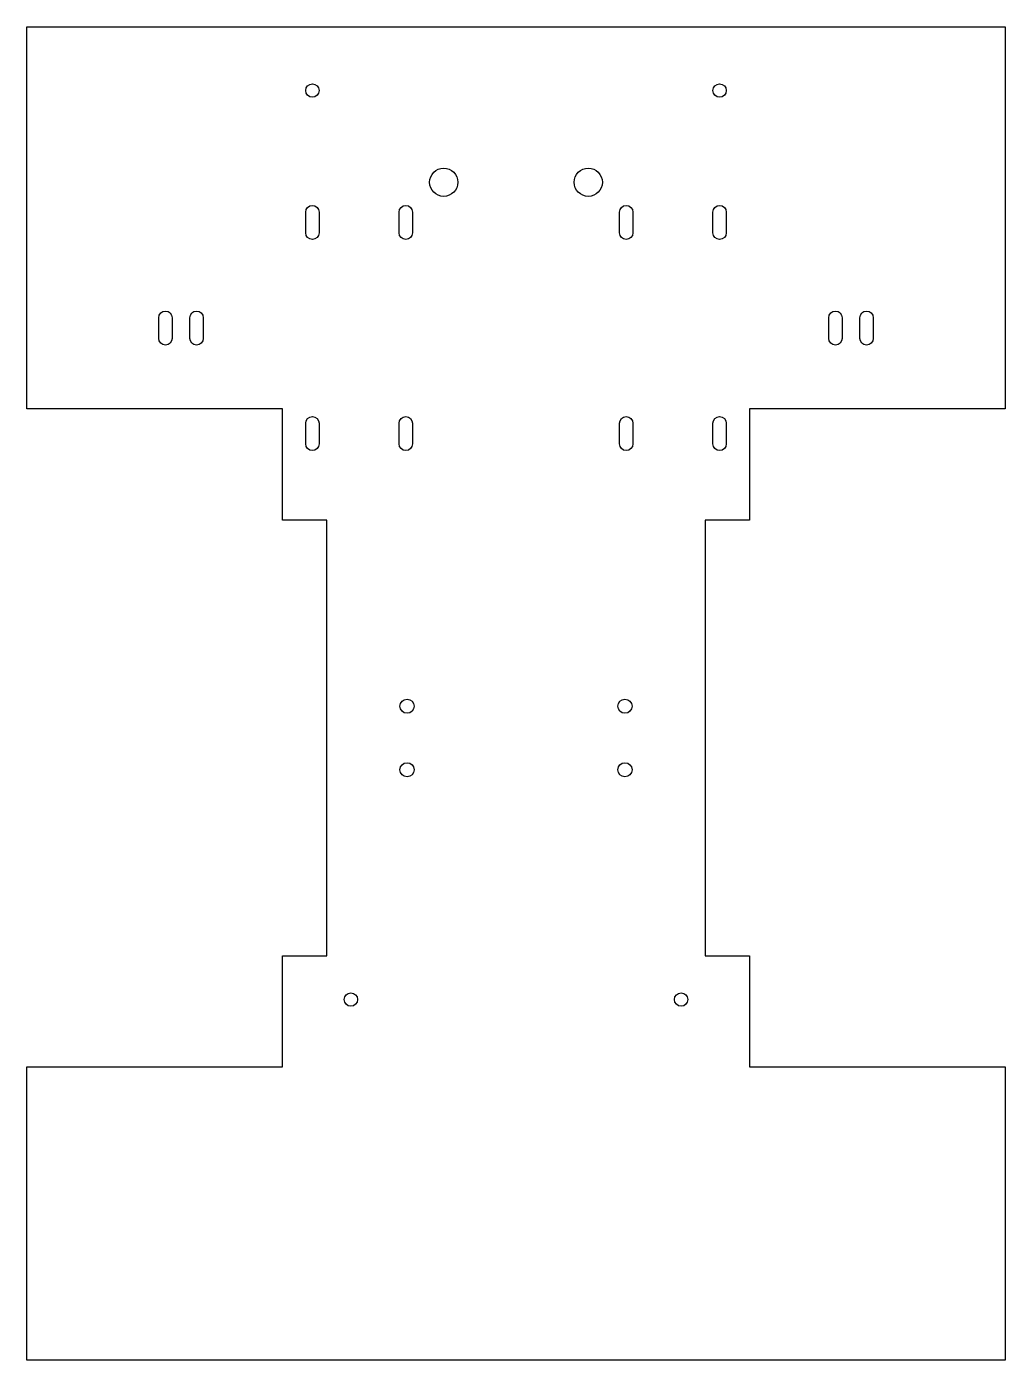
# Model space of a CAD drawing. Header units: millimetres. Extents: x -220 to 220, y -780 to -180.
import ezdxf

# ---------------------------------------------------------------- set-up
doc = ezdxf.new("R2010")
doc.units = ezdxf.units.MM
doc.layers.get('0').update_dxf_attribs({"linetype": 'CONTINUOUS'})

msp = doc.modelspace()

# ---------------------------------------------------------------- linework, layer by layer
msp.add_lwpolyline([(220, -780), (-220, -780), (-220, -648), (-105, -648), (-105, -598), (-85, -598), (-85, -402), (-105, -402), (-105, -352), (-220, -352), (-220, -180), (220, -180), (220, -352), (105, -352), (105, -402), (85, -402), (85, -598), (105, -598), (105, -648), (220, -648)], close=True)
for points in [[(-94.56, -263.43, -1), (-88.56, -263.43), (-88.56, -272.73, -1), (-94.56, -272.73)], [(-46.56, -272.73, -1), (-52.56, -272.73), (-52.56, -263.43, -1), (-46.56, -263.43)], [(46.56, -263.43, -1), (52.56, -263.43), (52.56, -272.73, -1), (46.56, -272.73)], [(88.56, -263.43, -1), (94.56, -263.43), (94.56, -272.73, -1), (88.56, -272.73)], [(-154.63, -320.23, -1), (-160.63, -320.23), (-160.63, -310.93, -1), (-154.63, -310.93)], [(-140.63, -320.23, -1), (-146.63, -320.23), (-146.63, -310.93, -1), (-140.63, -310.93)], [(140.63, -310.93, -1), (146.63, -310.93), (146.63, -320.23, -1), (140.63, -320.23)], [(160.63, -320.23, -1), (154.63, -320.23), (154.63, -310.93, -1), (160.63, -310.93)], [(-94.56, -358.43, -1), (-88.56, -358.43), (-88.56, -367.73, -1), (-94.56, -367.73)], [(-52.56, -358.43, -1), (-46.56, -358.43), (-46.56, -367.73, -1), (-52.56, -367.73)], [(46.56, -358.43, -1), (52.56, -358.43), (52.56, -367.73, -1), (46.56, -367.73)], [(88.56, -358.43, -1), (94.56, -358.43), (94.56, -367.73, -1), (88.56, -367.73)]]:
    msp.add_lwpolyline(points, format="xyb", close=True)
for centre, radius in [((-91.56, -208.73), 3), ((91.56, -208.73), 3), ((-32.5, -250), 6.35), ((32.5, -250), 6.35), ((-49, -485.71), 3.17), ((49, -485.71), 3.17), ((-49, -514.29), 3.17), ((49, -514.29), 3.17), ((-74.25, -617.7), 3), ((74.25, -617.7), 3)]:
    msp.add_circle(centre, radius)

doc.saveas('drawing.dxf')
